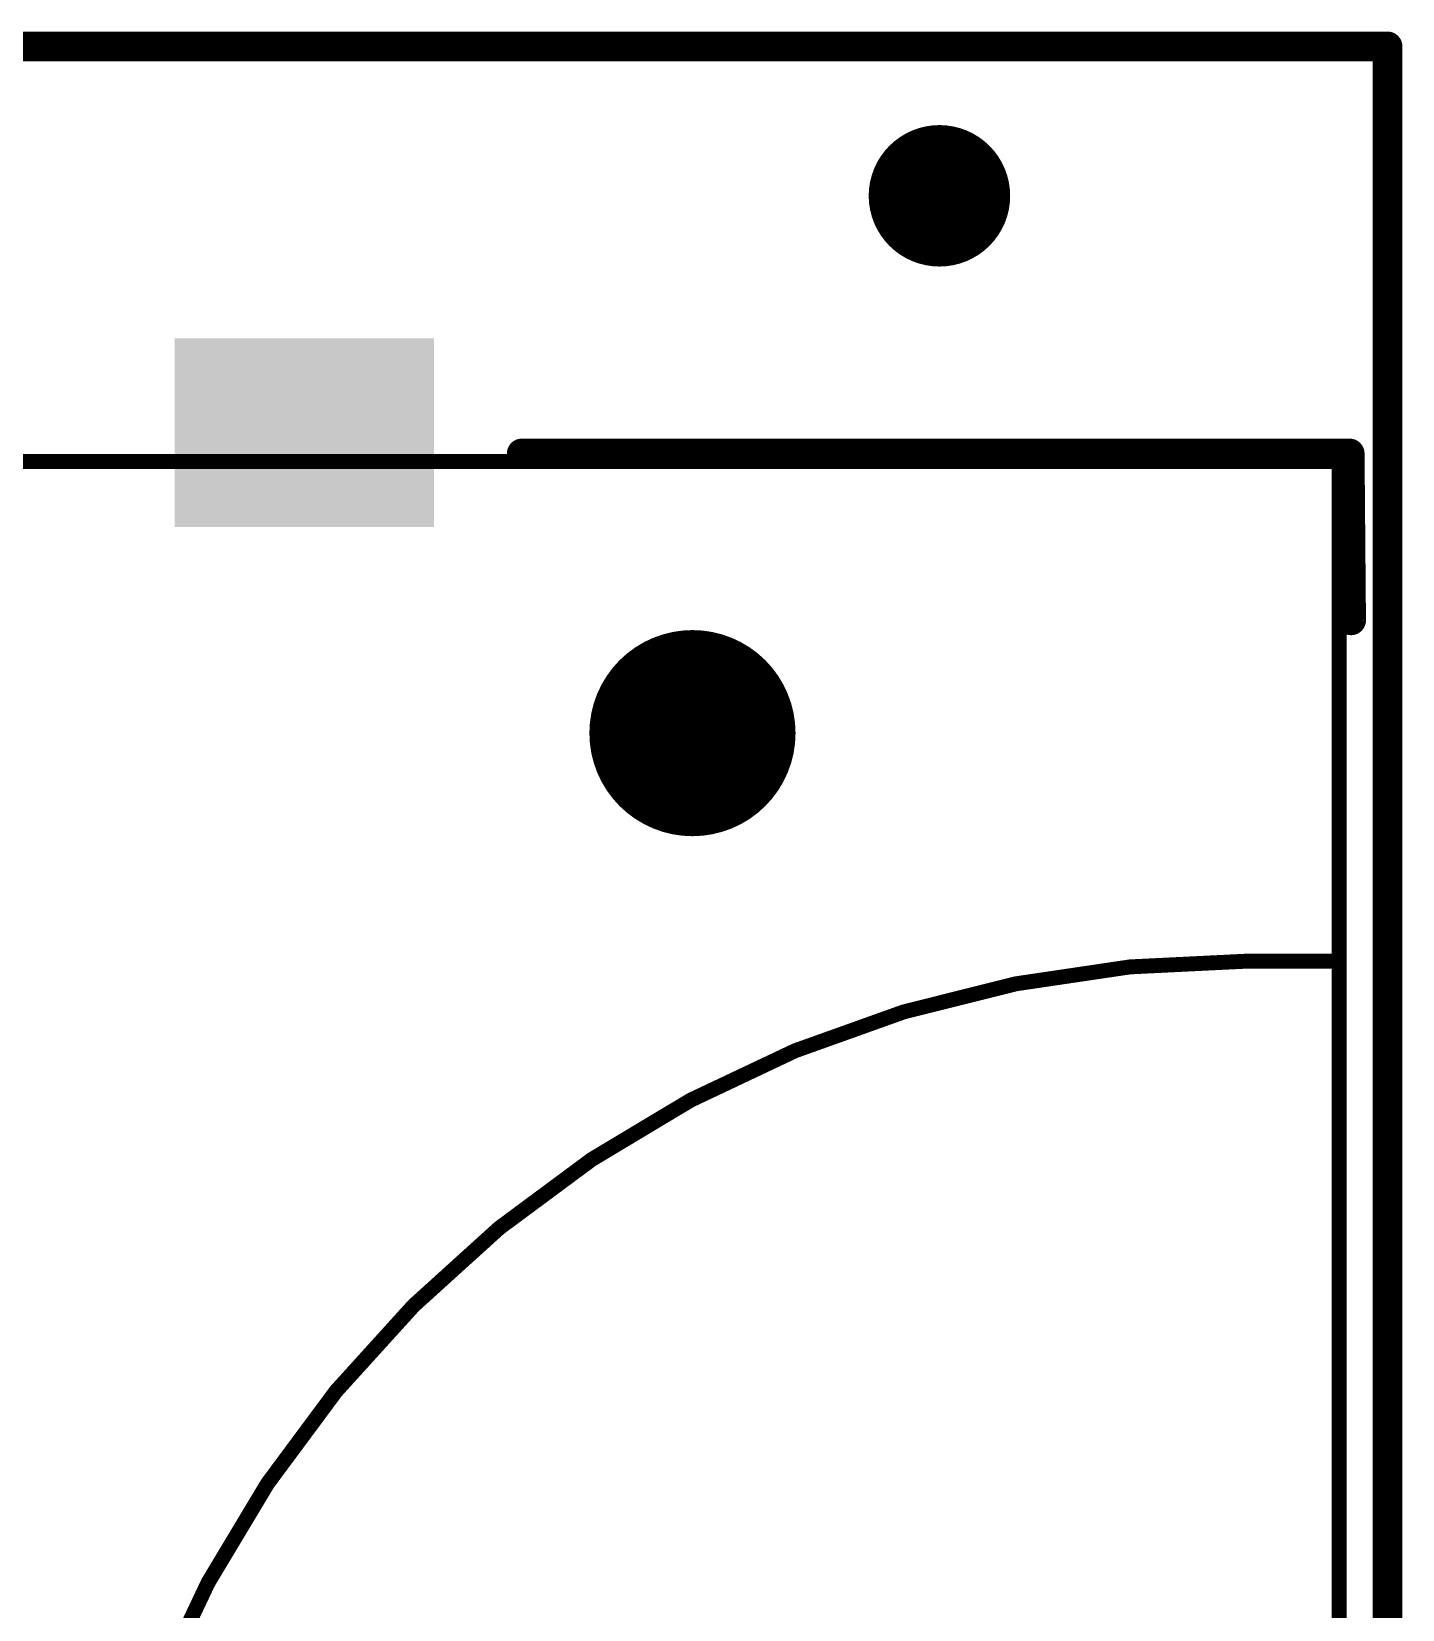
# Model space of a CAD drawing. Extents: x -22 to 85, y -18 to 35.
# Drawn here: x 27.84 to 39.5, y 21 to 34.42 of the extents above; entities that cross this region are included whole.
import ezdxf

# ---------------------------------------------------------------- set-up
doc = ezdxf.new("R2010")
doc.units = 0
for name, color, linetype in [('1', 12, 'CONTINUOUS'), ('16', 132, 'CONTINUOUS'), ('20', 53, 'CONTINUOUS'), ('21', 53, 'CONTINUOUS'), ('23', 53, 'CONTINUOUS'), ('29', 253, 'CONTINUOUS'), ('30', 253, 'CONTINUOUS'), ('31', 253, 'CONTINUOUS'), ('51', 53, 'CONTINUOUS')]:
    doc.layers.add(name, color=color, linetype=linetype)

# ---------------------------------------------------------------- blocks, each defined once
blk = doc.blocks.new('PIE')
at = {"const_width": 0.5}
blk.add_lwpolyline([(0, -0.25, 1), (0, 0.25, 1), (0, -0.25)], format="xyb", dxfattribs=at)
blk = doc.blocks.new('RECT')
blk.add_solid([(-0.5, -0.5), (0.5, -0.5), (-0.5, 0.5), (0.5, 0.5)])

msp = doc.modelspace()

# ---------------------------------------------------------------- linework, layer by layer
at = {"layer": '1', "const_width": 0.254}
for points in [[(39.37, 34.29), (0, 34.29)], [(39.37, -1.27), (39.37, 34.29)]]:
    msp.add_lwpolyline(points, dxfattribs=at)
at = {"layer": '1', "const_width": 0.127}
for points in [[(39.4335, 34.29, 1), (39.3065, 34.29)], [(39.37, 34.2265, 1), (39.37, 34.3535)]]:
    msp.add_lwpolyline(points, format="xyb", dxfattribs=at)
at = {"layer": '16', "const_width": 0.254}
for points in [[(39.37, 34.29), (0, 34.29)], [(39.37, -1.27), (39.37, 34.29)]]:
    msp.add_lwpolyline(points, dxfattribs=at)
at = {"layer": '16', "const_width": 0.127}
for points in [[(39.4335, 34.29, 1), (39.3065, 34.29)], [(39.37, 34.2265, 1), (39.37, 34.3535)]]:
    msp.add_lwpolyline(points, format="xyb", dxfattribs=at)
at = {"layer": '20', "const_width": 0.2032}
for points in [[(39.37, 34.29), (0, 34.29)], [(39.37, -1.27), (39.37, 34.29)]]:
    msp.add_lwpolyline(points, dxfattribs=at)
at = {"layer": '20', "const_width": 0.1016}
for points in [[(39.4208, 34.29, 1), (39.3192, 34.29)], [(39.37, 34.2392, 1), (39.37, 34.3408)]]:
    msp.add_lwpolyline(points, format="xyb", dxfattribs=at)
at = {"layer": '20'}
msp.add_circle((33.46, 28.45), 0.775, dxfattribs=at)
at = {"layer": '21', "const_width": 0.254}
for points in [[(32.009, 30.828), (39.048, 30.828)], [(39.048, 30.828), (39.06, 29.41)]]:
    msp.add_lwpolyline(points, dxfattribs=at)
at = {"layer": '21', "const_width": 0.127}
for points in [[(32.009, 30.8915, 1), (32.009, 30.7645)], [(39.1115, 30.8285, 1), (38.9845, 30.8275)], [(39.048, 30.7645, 1), (39.048, 30.8915)], [(38.9965, 29.4095, 1), (39.1235, 29.4105)]]:
    msp.add_lwpolyline(points, format="xyb", dxfattribs=at)
at = {"layer": '23'}
msp.add_point((35.56, 33.02), dxfattribs=at)
at = {"layer": '29', "const_width": 0.8766}
msp.add_lwpolyline([(33.46, 28.0117, 1), (33.46, 28.8883, 1), (33.46, 28.0117)], format="xyb", dxfattribs=at)
at = {"layer": '30', "const_width": 0.8766}
msp.add_lwpolyline([(33.46, 28.0117, 1), (33.46, 28.8883, 1), (33.46, 28.0117)], format="xyb", dxfattribs=at)
at = {"layer": '51', "const_width": 0.127}
for points in [[(10.16, 30.76), (38.96, 30.76)], [(38.96, 30.76), (38.96, 26.51)], [(38.96, 26.51), (38.16, 26.51)], [(38.96, 26.51), (38.96, 6.01)]]:
    msp.add_lwpolyline(points, dxfattribs=at)
at = {"layer": '51'}
for points, const_width in [([(38.9918, 30.76, 1), (38.9282, 30.76)], 0.0635), ([(38.96, 30.7283, 1), (38.96, 30.7918)], 0.0635), ([(38.16, 26.51, 0.4142), (28.16, 16.51)], 0.127), ([(38.16, 26.5418, 1), (38.16, 26.4783)], 0.0635), ([(38.16, 26.4783, 1), (38.16, 26.5418)], 0.0635), ([(38.9918, 26.51, 1), (38.9282, 26.51)], 0.0635), ([(38.96, 26.4783, 1), (38.96, 26.5418)], 0.0635), ([(38.9282, 26.51, 1), (38.9918, 26.51)], 0.0635)]:
    msp.add_lwpolyline(points, format="xyb", dxfattribs=dict(at, const_width=const_width))

# ---------------------------------------------------------------- block references
at = {"layer": '1'}
msp.add_blockref('PIE', (35.56, 33.02), dxfattribs=at)
at = {"layer": '1', "xscale": 2, "yscale": 1.4}
msp.add_blockref('RECT', (30.16, 31.006), dxfattribs=at)
at = {"layer": '29'}
for name, p, xscale, yscale in [('PIE', (35.56, 33.02), 1.2032, 1.2032), ('RECT', (30.16, 31.006), 2.2032, 1.6032)]:
    msp.add_blockref(name, p, dxfattribs=dict(at, xscale=xscale, yscale=yscale))
at = {"layer": '31', "xscale": 2, "yscale": 1.4}
msp.add_blockref('RECT', (30.16, 31.006), dxfattribs=at)

doc.saveas('drawing.dxf')
